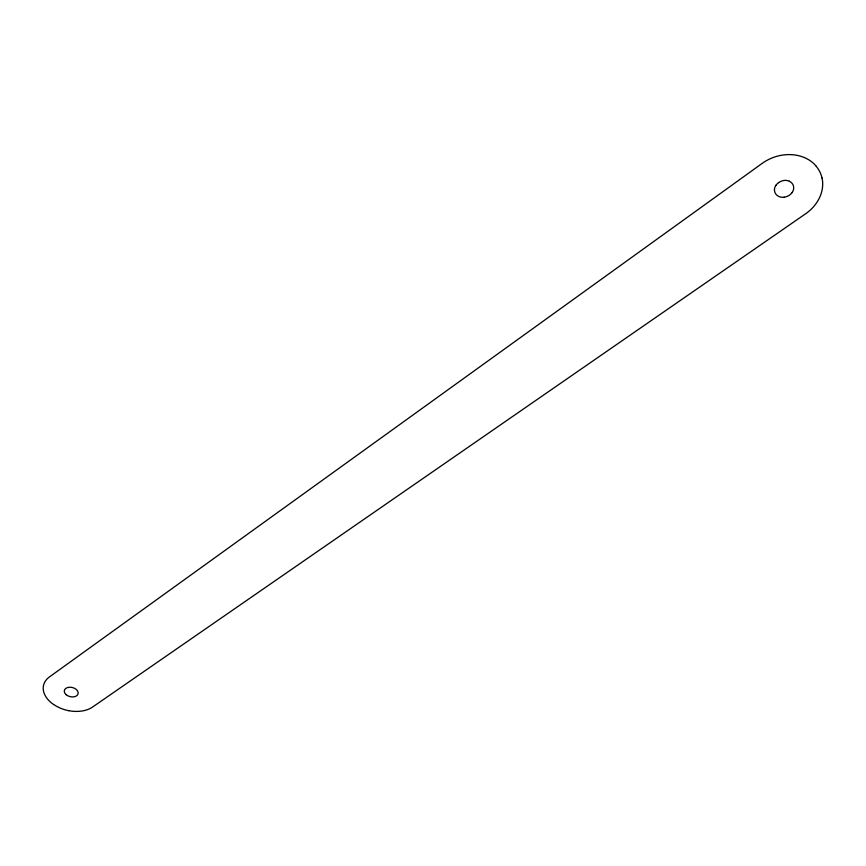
<?xml version="1.0" encoding="UTF-8"?>
<svg xmlns="http://www.w3.org/2000/svg" width="866" height="866" viewBox="0 0 866 866"><rect width="100%" height="100%" fill="white"/><g stroke="black" fill="none" stroke-linecap="round" stroke-linejoin="round"><path stroke-width="1.3" d="M789.316 181.254A9.797 8.151 -22.2 0 1 793.7 187.76A9.862 8.205 -22.2 0 1 792.141 192.501M792.152 192.479A9.797 8.151 -22.2 0 1 784.152 197.177M778.686 182.585A9.797 8.151 -22.2 0 1 784.066 180.507M774.475 190.033A9.797 8.151 -22.2 0 0 778.87 196.485A9.862 8.205 -22.2 0 0 784.12 197.221M775.979 185.302A9.797 8.151 -22.2 0 1 778.642 182.618M774.431 189.99A9.862 8.205 -22.2 0 1 775.947 185.227M784.033 180.442A9.862 8.205 -22.2 0 1 789.316 181.189M68.706 710.672A28.297 18.846 13.5 0 1 53.703 704.523M53.595 704.513A28.297 18.846 13.5 0 1 46.547 697.758A28.502 18.976 13.5 0 1 43.3 686.63A28.297 18.846 13.5 0 1 49.416 676.952L762.167 163.393A39.208 32.616 -22.2 0 1 776.369 156.454A39.479 32.843 -22.2 0 1 798.539 155.664A39.208 32.616 -22.2 0 1 816.227 166.175M68.598 710.661A28.502 18.976 13.5 0 0 84.089 710.607A28.297 18.846 13.5 0 0 92.662 706.992L805.521 213.859A39.197 32.605 -22.2 0 0 819.745 197.231A39.49 32.843 -22.2 0 0 822.05 177.952M816.205 166.315A39.197 32.605 -22.2 0 1 822.029 178.082M66.173 694.705A7.069 4.709 13.5 0 0 77.908 694.326A7.069 4.709 13.5 0 0 69.626 687.214A7.069 4.709 13.5 0 0 66.173 694.705"/></g></svg>
